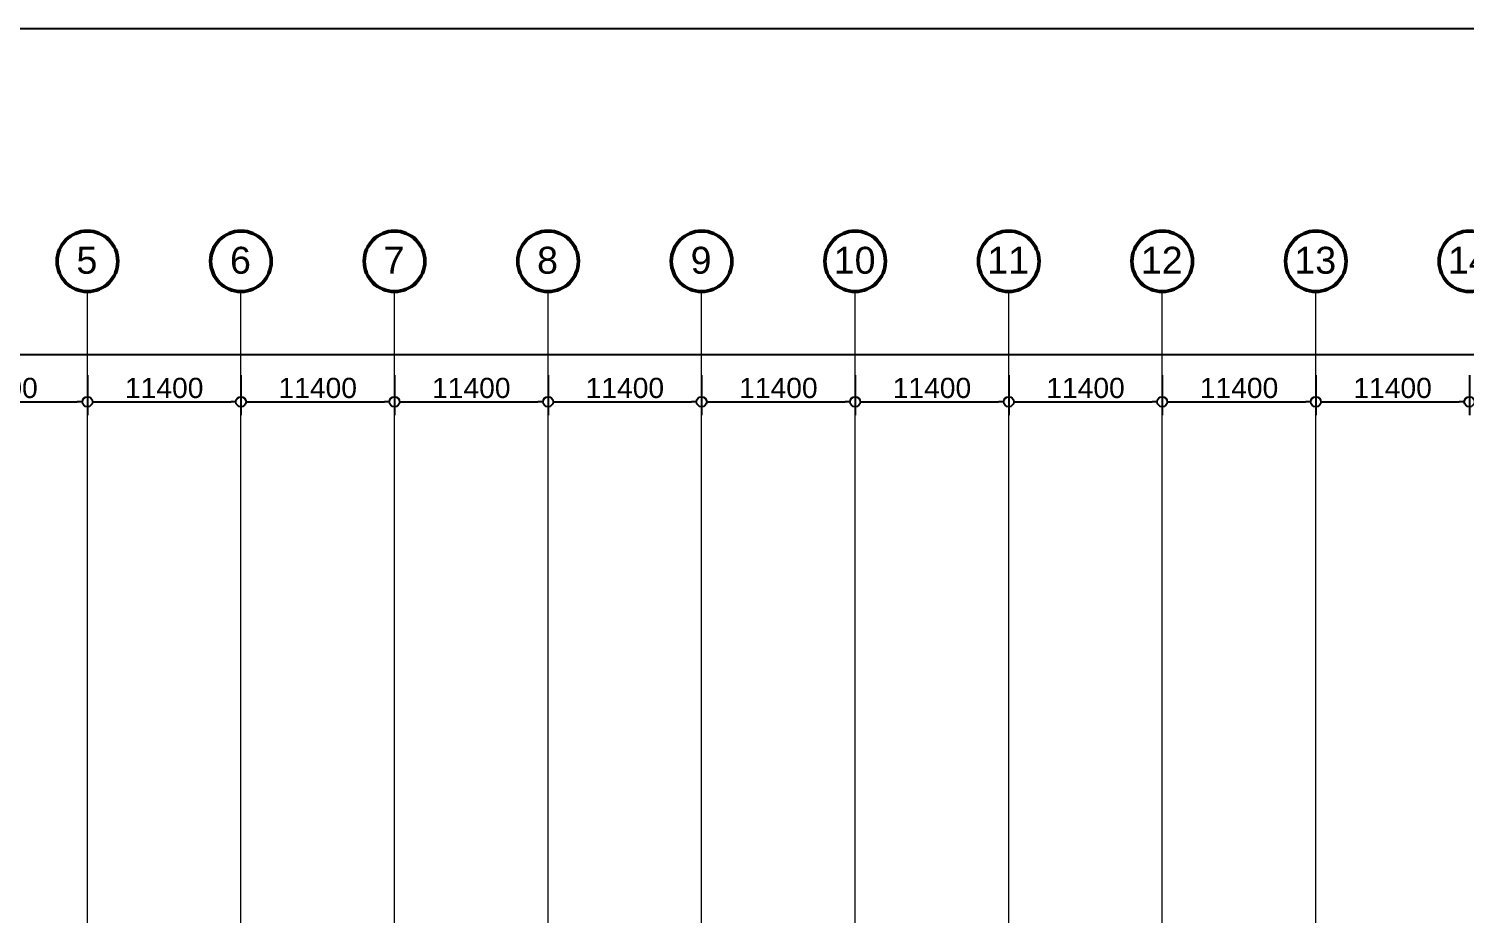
# Model space of a CAD drawing. Header units: millimetres. Extents: x -70132 to 394080, y -1879526 to 121974.
# Drawn here: x 37320 to 143972, y 56186 to 121974 of the extents above; entities that cross this region are included whole.
import ezdxf

# ---------------------------------------------------------------- set-up
doc = ezdxf.new("R2010")
doc.units = ezdxf.units.MM
doc.linetypes.add('DPA_Grid _ Level 100', pattern=[10, 5.5, -1.6, 1.3, -1.6])
doc.layers.add('000 - D I M', color=251, linetype='Continuous')
doc.layers.add('S-GRID', color=251, linetype='Continuous', lineweight=9)
doc.layers.add('S-GRID-IDEN', color=3, linetype='Continuous', lineweight=50)
doc.styles.add('Arial_1', font='arial.ttf', dxfattribs={"height": 2000})
doc.styles.add('Arial_2', font='arial.ttf', dxfattribs={"height": 3})
doc.styles.add('Arial_TA1500', font='arial.ttf', dxfattribs={"height": 1500})
doc.dimstyles.new('DPA-DIM-3_0_C-C', dxfattribs={"dimscale": 304.8, "dimtxt": 1530.3891, "dimasz": 2.46063, "dimexe": 3.28084, "dimexo": 0.0625, "dimgap": 0.82021, "dimtad": 1, "dimdec": 0, "dimzin": 0, "dimdsep": 46, "dimtxsty": 'Arial_2', "dimblk1": 'DOTBLANK', "dimblk2": 'DOTBLANK', "dimsah": 1, "dimcen": 0.09, "dimdle": 3.28084, "dimadec": 8, "dimazin": 0, "dimtfac": 1, "dimtdec": 4, "dimtix": 1, "dimtmove": 0, "dimatfit": 3, "dimfxl": 6.56168, "dimfxlon": 1, "dimtvp": 1, "dimtolj": 1, "dimtzin": 0, "dimarcsym": 2})

# ---------------------------------------------------------------- blocks, each defined once
blk = doc.blocks.new('Grid - 100 Scale-586761-4150-01 - CONCOURSE LEVEL PLAN - REFLECTED CEILING PLAN')
at = {"layer": 'S-GRID-IDEN'}
blk.add_circle((0, 0), 4.5, dxfattribs=at)
blk = doc.blocks.new('_DotBlank')
at = {"color": 0, "linetype": 'ByBlock', "lineweight": -2}
blk.add_line((-0.5, 0), (-1, 0), dxfattribs=at)
blk.add_circle((0, 0), 0.5, dxfattribs=at)
blk = doc.blocks.new('*D105')
at = {"layer": '000 - D I M', "color": 0, "lineweight": -2, "transparency": 16777216}
for p, q in [((-126100, 73305), (-126100, 70324)), ((-112900, 73305), (-112900, 70324)), ((-125350, 71324), (-113650, 71324))]:
    blk.add_line(p, q, dxfattribs=at)
at = {"layer": 'Defpoints', "color": 0, "transparency": 16777216}
for p in [(-126100, 73324), (-112900, 73324), (-112900, 71324)]:
    blk.add_point(p, dxfattribs=at)
at = {"layer": '000 - D I M', "color": 0, "lineweight": -2, "transparency": 16777216, "xscale": 750, "yscale": 750, "zscale": 750, "rotation": 180}
blk.add_blockref('_DotBlank', (-126100, 71324), dxfattribs=at)
at = {"layer": '000 - D I M', "color": 0, "lineweight": -2, "transparency": 16777216, "xscale": 750, "yscale": 750, "zscale": 750}
blk.add_blockref('_DotBlank', (-112900, 71324), dxfattribs=at)
at = {"layer": '000 - D I M', "color": 0, "transparency": 16777216, "insert": (-119500, 72340), "char_height": 1500, "width": 6922.07, "attachment_point": 5, "style": 'Arial_TA1500'}
blk.add_mtext('\\A1;13200', dxfattribs=at)
blk = doc.blocks.new('*D106')
at = {"layer": '000 - D I M', "color": 0, "lineweight": -2, "transparency": 16777216}
for p, q in [((-112900, 73305), (-112900, 70324)), ((-101500, 73305), (-101500, 70324)), ((-112150, 71324), (-102250, 71324))]:
    blk.add_line(p, q, dxfattribs=at)
at = {"layer": 'Defpoints', "color": 0, "transparency": 16777216}
for p in [(-112900, 73324), (-101500, 73324), (-101500, 71324)]:
    blk.add_point(p, dxfattribs=at)
at = {"layer": '000 - D I M', "color": 0, "lineweight": -2, "transparency": 16777216, "xscale": 750, "yscale": 750, "zscale": 750, "rotation": 180}
blk.add_blockref('_DotBlank', (-112900, 71324), dxfattribs=at)
at = {"layer": '000 - D I M', "color": 0, "lineweight": -2, "transparency": 16777216, "xscale": 750, "yscale": 750, "zscale": 750}
blk.add_blockref('_DotBlank', (-101500, 71324), dxfattribs=at)
at = {"layer": '000 - D I M', "color": 0, "transparency": 16777216, "insert": (-107200, 72340), "char_height": 1500, "width": 6922.07, "attachment_point": 5, "style": 'Arial_TA1500'}
blk.add_mtext('\\A1;11400', dxfattribs=at)
blk = doc.blocks.new('*D107')
at = {"layer": '000 - D I M', "color": 0, "lineweight": -2, "transparency": 16777216}
for p, q in [((-101500, 73305), (-101500, 70324)), ((-90100, 73305), (-90100, 70324)), ((-100750, 71324), (-90850, 71324))]:
    blk.add_line(p, q, dxfattribs=at)
at = {"layer": 'Defpoints', "color": 0, "transparency": 16777216}
for p in [(-101500, 73324), (-90100, 73324), (-90100, 71324)]:
    blk.add_point(p, dxfattribs=at)
at = {"layer": '000 - D I M', "color": 0, "lineweight": -2, "transparency": 16777216, "xscale": 750, "yscale": 750, "zscale": 750, "rotation": 180}
blk.add_blockref('_DotBlank', (-101500, 71324), dxfattribs=at)
at = {"layer": '000 - D I M', "color": 0, "lineweight": -2, "transparency": 16777216, "xscale": 750, "yscale": 750, "zscale": 750}
blk.add_blockref('_DotBlank', (-90100, 71324), dxfattribs=at)
at = {"layer": '000 - D I M', "color": 0, "transparency": 16777216, "insert": (-95800, 72340), "char_height": 1500, "width": 6922.07, "attachment_point": 5, "style": 'Arial_TA1500'}
blk.add_mtext('\\A1;11400', dxfattribs=at)
blk = doc.blocks.new('*D108')
at = {"layer": '000 - D I M', "color": 0, "lineweight": -2, "transparency": 16777216}
for p, q in [((-90100, 73305), (-90100, 70324)), ((-78700, 73305), (-78700, 70324)), ((-89350, 71324), (-79450, 71324))]:
    blk.add_line(p, q, dxfattribs=at)
at = {"layer": 'Defpoints', "color": 0, "transparency": 16777216}
for p in [(-90100, 73324), (-78700, 73324), (-78700, 71324)]:
    blk.add_point(p, dxfattribs=at)
at = {"layer": '000 - D I M', "color": 0, "lineweight": -2, "transparency": 16777216, "xscale": 750, "yscale": 750, "zscale": 750, "rotation": 180}
blk.add_blockref('_DotBlank', (-90100, 71324), dxfattribs=at)
at = {"layer": '000 - D I M', "color": 0, "lineweight": -2, "transparency": 16777216, "xscale": 750, "yscale": 750, "zscale": 750}
blk.add_blockref('_DotBlank', (-78700, 71324), dxfattribs=at)
at = {"layer": '000 - D I M', "color": 0, "transparency": 16777216, "insert": (-84400, 72340), "char_height": 1500, "width": 6922.07, "attachment_point": 5, "style": 'Arial_TA1500'}
blk.add_mtext('\\A1;11400', dxfattribs=at)
blk = doc.blocks.new('*D109')
at = {"layer": '000 - D I M', "color": 0, "lineweight": -2, "transparency": 16777216}
for p, q in [((-78700, 73305), (-78700, 70324)), ((-67300, 73305), (-67300, 70324)), ((-77950, 71324), (-68050, 71324))]:
    blk.add_line(p, q, dxfattribs=at)
at = {"layer": 'Defpoints', "color": 0, "transparency": 16777216}
for p in [(-78700, 73324), (-67300, 73324), (-67300, 71324)]:
    blk.add_point(p, dxfattribs=at)
at = {"layer": '000 - D I M', "color": 0, "lineweight": -2, "transparency": 16777216, "xscale": 750, "yscale": 750, "zscale": 750, "rotation": 180}
blk.add_blockref('_DotBlank', (-78700, 71324), dxfattribs=at)
at = {"layer": '000 - D I M', "color": 0, "lineweight": -2, "transparency": 16777216, "xscale": 750, "yscale": 750, "zscale": 750}
blk.add_blockref('_DotBlank', (-67300, 71324), dxfattribs=at)
at = {"layer": '000 - D I M', "color": 0, "transparency": 16777216, "insert": (-73000, 72340), "char_height": 1500, "width": 6922.07, "attachment_point": 5, "style": 'Arial_TA1500'}
blk.add_mtext('\\A1;11400', dxfattribs=at)
blk = doc.blocks.new('*D110')
at = {"layer": '000 - D I M', "color": 0, "lineweight": -2, "transparency": 16777216}
for p, q in [((-67300, 73305), (-67300, 70324)), ((-55900, 73305), (-55900, 70324)), ((-66550, 71324), (-56650, 71324))]:
    blk.add_line(p, q, dxfattribs=at)
at = {"layer": 'Defpoints', "color": 0, "transparency": 16777216}
for p in [(-67300, 73324), (-55900, 73324), (-55900, 71324)]:
    blk.add_point(p, dxfattribs=at)
at = {"layer": '000 - D I M', "color": 0, "lineweight": -2, "transparency": 16777216, "xscale": 750, "yscale": 750, "zscale": 750, "rotation": 180}
blk.add_blockref('_DotBlank', (-67300, 71324), dxfattribs=at)
at = {"layer": '000 - D I M', "color": 0, "lineweight": -2, "transparency": 16777216, "xscale": 750, "yscale": 750, "zscale": 750}
blk.add_blockref('_DotBlank', (-55900, 71324), dxfattribs=at)
at = {"layer": '000 - D I M', "color": 0, "transparency": 16777216, "insert": (-61600, 72340), "char_height": 1500, "width": 6922.07, "attachment_point": 5, "style": 'Arial_TA1500'}
blk.add_mtext('\\A1;11400', dxfattribs=at)
blk = doc.blocks.new('*D111')
at = {"layer": '000 - D I M', "color": 0, "lineweight": -2, "transparency": 16777216}
for p, q in [((-55900, 73305), (-55900, 70324)), ((-44500, 73305), (-44500, 70324)), ((-55150, 71324), (-45250, 71324))]:
    blk.add_line(p, q, dxfattribs=at)
at = {"layer": 'Defpoints', "color": 0, "transparency": 16777216}
for p in [(-55900, 73324), (-44500, 73324), (-44500, 71324)]:
    blk.add_point(p, dxfattribs=at)
at = {"layer": '000 - D I M', "color": 0, "lineweight": -2, "transparency": 16777216, "xscale": 750, "yscale": 750, "zscale": 750, "rotation": 180}
blk.add_blockref('_DotBlank', (-55900, 71324), dxfattribs=at)
at = {"layer": '000 - D I M', "color": 0, "lineweight": -2, "transparency": 16777216, "xscale": 750, "yscale": 750, "zscale": 750}
blk.add_blockref('_DotBlank', (-44500, 71324), dxfattribs=at)
at = {"layer": '000 - D I M', "color": 0, "transparency": 16777216, "insert": (-50200, 72340), "char_height": 1500, "width": 6922.07, "attachment_point": 5, "style": 'Arial_TA1500'}
blk.add_mtext('\\A1;11400', dxfattribs=at)
blk = doc.blocks.new('*D112')
at = {"layer": '000 - D I M', "color": 0, "lineweight": -2, "transparency": 16777216}
for p, q in [((-44500, 73305), (-44500, 70324)), ((-33100, 73305), (-33100, 70324)), ((-43750, 71324), (-33850, 71324))]:
    blk.add_line(p, q, dxfattribs=at)
at = {"layer": 'Defpoints', "color": 0, "transparency": 16777216}
for p in [(-44500, 73324), (-33100, 73324), (-33100, 71324)]:
    blk.add_point(p, dxfattribs=at)
at = {"layer": '000 - D I M', "color": 0, "lineweight": -2, "transparency": 16777216, "xscale": 750, "yscale": 750, "zscale": 750, "rotation": 180}
blk.add_blockref('_DotBlank', (-44500, 71324), dxfattribs=at)
at = {"layer": '000 - D I M', "color": 0, "lineweight": -2, "transparency": 16777216, "xscale": 750, "yscale": 750, "zscale": 750}
blk.add_blockref('_DotBlank', (-33100, 71324), dxfattribs=at)
at = {"layer": '000 - D I M', "color": 0, "transparency": 16777216, "insert": (-38800, 72340), "char_height": 1500, "width": 6922.07, "attachment_point": 5, "style": 'Arial_TA1500'}
blk.add_mtext('\\A1;11400', dxfattribs=at)
blk = doc.blocks.new('*D113')
at = {"layer": '000 - D I M', "color": 0, "lineweight": -2, "transparency": 16777216}
for p, q in [((-33100, 73305), (-33100, 70324)), ((-21700, 73305), (-21700, 70324)), ((-32350, 71324), (-22450, 71324))]:
    blk.add_line(p, q, dxfattribs=at)
at = {"layer": 'Defpoints', "color": 0, "transparency": 16777216}
for p in [(-33100, 73324), (-21700, 73324), (-21700, 71324)]:
    blk.add_point(p, dxfattribs=at)
at = {"layer": '000 - D I M', "color": 0, "lineweight": -2, "transparency": 16777216, "xscale": 750, "yscale": 750, "zscale": 750, "rotation": 180}
blk.add_blockref('_DotBlank', (-33100, 71324), dxfattribs=at)
at = {"layer": '000 - D I M', "color": 0, "lineweight": -2, "transparency": 16777216, "xscale": 750, "yscale": 750, "zscale": 750}
blk.add_blockref('_DotBlank', (-21700, 71324), dxfattribs=at)
at = {"layer": '000 - D I M', "color": 0, "transparency": 16777216, "insert": (-27400, 72340), "char_height": 1500, "width": 6922.07, "attachment_point": 5, "style": 'Arial_TA1500'}
blk.add_mtext('\\A1;11400', dxfattribs=at)
blk = doc.blocks.new('*D114')
at = {"layer": '000 - D I M', "color": 0, "lineweight": -2, "transparency": 16777216}
for p, q in [((-21700, 73305), (-21700, 70324)), ((-10300, 73305), (-10300, 70324)), ((-20950, 71324), (-11050, 71324))]:
    blk.add_line(p, q, dxfattribs=at)
at = {"layer": 'Defpoints', "color": 0, "transparency": 16777216}
for p in [(-21700, 73324), (-10300, 73324), (-10300, 71324)]:
    blk.add_point(p, dxfattribs=at)
at = {"layer": '000 - D I M', "color": 0, "lineweight": -2, "transparency": 16777216, "xscale": 750, "yscale": 750, "zscale": 750, "rotation": 180}
blk.add_blockref('_DotBlank', (-21700, 71324), dxfattribs=at)
at = {"layer": '000 - D I M', "color": 0, "lineweight": -2, "transparency": 16777216, "xscale": 750, "yscale": 750, "zscale": 750}
blk.add_blockref('_DotBlank', (-10300, 71324), dxfattribs=at)
at = {"layer": '000 - D I M', "color": 0, "transparency": 16777216, "insert": (-16000, 72340), "char_height": 1500, "width": 6922.07, "attachment_point": 5, "style": 'Arial_TA1500'}
blk.add_mtext('\\A1;11400', dxfattribs=at)
blk = doc.blocks.new('*D115')
at = {"layer": '000 - D I M', "color": 0, "lineweight": -2, "transparency": 16777216}
for p, q in [((-10300, 73305), (-10300, 70324)), ((1100, 73305), (1100, 70324)), ((-9550, 71324), (350, 71324))]:
    blk.add_line(p, q, dxfattribs=at)
at = {"layer": 'Defpoints', "color": 0, "transparency": 16777216}
for p in [(-10300, 73324), (1100, 73324), (1100, 71324)]:
    blk.add_point(p, dxfattribs=at)
at = {"layer": '000 - D I M', "color": 0, "lineweight": -2, "transparency": 16777216, "xscale": 750, "yscale": 750, "zscale": 750, "rotation": 180}
blk.add_blockref('_DotBlank', (-10300, 71324), dxfattribs=at)
at = {"layer": '000 - D I M', "color": 0, "lineweight": -2, "transparency": 16777216, "xscale": 750, "yscale": 750, "zscale": 750}
blk.add_blockref('_DotBlank', (1100, 71324), dxfattribs=at)
at = {"layer": '000 - D I M', "color": 0, "transparency": 16777216, "insert": (-4600, 72340), "char_height": 1500, "width": 6922.07, "attachment_point": 5, "style": 'Arial_TA1500'}
blk.add_mtext('\\A1;11400', dxfattribs=at)
blk = doc.blocks.new('*D129')
at = {"layer": '000 - D I M', "color": 0, "lineweight": -2, "transparency": 16777216}
for p, q in [((-151000, 76805), (-151000, 73824)), ((155580, 76805), (155580, 73824)), ((-150250, 74824), (154830, 74824))]:
    blk.add_line(p, q, dxfattribs=at)
at = {"layer": 'Defpoints', "color": 0, "transparency": 16777216}
for p in [(-151000, 76824), (155580, 76824), (155580, 74824)]:
    blk.add_point(p, dxfattribs=at)
at = {"layer": '000 - D I M', "color": 0, "lineweight": -2, "transparency": 16777216, "xscale": 750, "yscale": 750, "zscale": 750, "rotation": 180}
blk.add_blockref('_DotBlank', (-151000, 74824), dxfattribs=at)
at = {"layer": '000 - D I M', "color": 0, "lineweight": -2, "transparency": 16777216, "xscale": 750, "yscale": 750, "zscale": 750}
blk.add_blockref('_DotBlank', (155580, 74824), dxfattribs=at)
at = {"layer": '000 - D I M', "color": 0, "transparency": 16777216, "insert": (2290, 75840), "char_height": 1500, "width": 8306.48, "attachment_point": 5, "style": 'Arial_TA1500'}
blk.add_mtext('\\A1;306580', dxfattribs=at)
blk = doc.blocks.new('A$C6ec4f5d1')
at = {"layer": 'S-GRID', "linetype": 'DPA_Grid _ Level 100'}
for p, q in [((-112900, -29972.2), (-112900, 79507.3)), ((-101500, -29972.2), (-101500, 79507.3)), ((-90100, -29972.2), (-90100, 79507.3)), ((-78700, -29972.2), (-78700, 79507.3)), ((-67300, -29972.2), (-67300, 79507.3)), ((-55900, -29972.2), (-55900, 79507.3)), ((-44500, -29972.2), (-44500, 79507.3)), ((-33100, -29972.2), (-33100, 79507.3)), ((-21700, -29972.2), (-21700, 79507.3))]:
    blk.add_line(p, q, dxfattribs=at)
at = {"layer": 'S-GRID-IDEN', "xscale": 499.9999999999995, "yscale": 499.9999999999995, "zscale": 499.9999999999995}
for p in [(-112900, 81757.3), (-101500, 81757.3), (-90100, 81757.3), (-78700, 81757.3), (-67300, 81757.3), (-55900, 81757.3), (-44500, 81757.3), (-33100, 81757.3), (-21700, 81757.3), (-10300, 81757.3)]:
    blk.add_blockref('Grid - 100 Scale-586761-4150-01 - CONCOURSE LEVEL PLAN - REFLECTED CEILING PLAN', p, dxfattribs=at)
at = {"layer": 'S-GRID-IDEN', "lineweight": 9, "char_height": 2000, "attachment_point": 1, "style": 'Arial_1'}
for s, insert, width in [('5', (-113716.5, 82836.8), 1883.966), ('6', (-102316.5, 82836.8), 1883.966), ('7', (-90916.5, 82836.8), 1883.966), ('8', (-79516.5, 82836.8), 1883.966), ('9', (-68116.5, 82836.8), 1883.966), ('10', (-57494, 82836.8), 3767.931), ('11', (-46094, 82836.8), 3767.931), ('12', (-34694, 82836.8), 3767.931), ('13', (-23294, 82836.8), 3767.931), ('14', (-11894, 82836.8), 3767.931)]:
    blk.add_mtext(s, dxfattribs=dict(at, insert=insert, width=width))
at = {"layer": '000 - D I M', "color": 1}
for base, p1, p2, picture, middle in [((155580, 74824), (-151000, 76824), (155580, 76824), '*D129', (2290, 75840.4)), ((-112900, 71324), (-126100, 73324), (-112900, 73324), '*D105', (-119500, 72340.4)), ((-101500, 71324), (-112900, 73324), (-101500, 73324), '*D106', (-107200, 72339.9)), ((-90100, 71324), (-101500, 73324), (-90100, 73324), '*D107', (-95800, 72339.9)), ((-78700, 71324), (-90100, 73324), (-78700, 73324), '*D108', (-84400, 72339.9)), ((-67300, 71324), (-78700, 73324), (-67300, 73324), '*D109', (-73000, 72339.9)), ((-55900, 71324), (-67300, 73324), (-55900, 73324), '*D110', (-61600, 72339.9)), ((-44500, 71324), (-55900, 73324), (-44500, 73324), '*D111', (-50200, 72339.9)), ((-33100, 71324), (-44500, 73324), (-33100, 73324), '*D112', (-38800, 72339.9)), ((-21700, 71324), (-33100, 73324), (-21700, 73324), '*D113', (-27400, 72339.9)), ((-10300, 71324), (-21700, 73324), (-10300, 73324), '*D114', (-16000, 72339.9)), ((1100, 71324), (-10300, 73324), (1100, 73324), '*D115', (-4600, 72339.9))]:
    dim = blk.add_linear_dim(base=base, p1=p1, p2=p2, dimstyle='DPA-DIM-3_0_C-C', override={"dimpost": '<>', "dimtxsty": 'Arial_TA1500'}, dxfattribs=at)
    dim.commit()
    dim.dimension.update_dxf_attribs({"geometry": picture, "text_midpoint": middle})

msp = doc.modelspace()

# ---------------------------------------------------------------- linework, layer by layer
at = {"color": 1}
msp.add_lwpolyline([(-66720.1, -20990.4), (356364.1, -20990.4), (356364.1, 121973.8), (-66720.1, 121973.8)], close=True, dxfattribs=at)

# ---------------------------------------------------------------- block references
msp.add_blockref('A$C6ec4f5d1', (154577.3, 22937.4))

doc.saveas('drawing.dxf')
